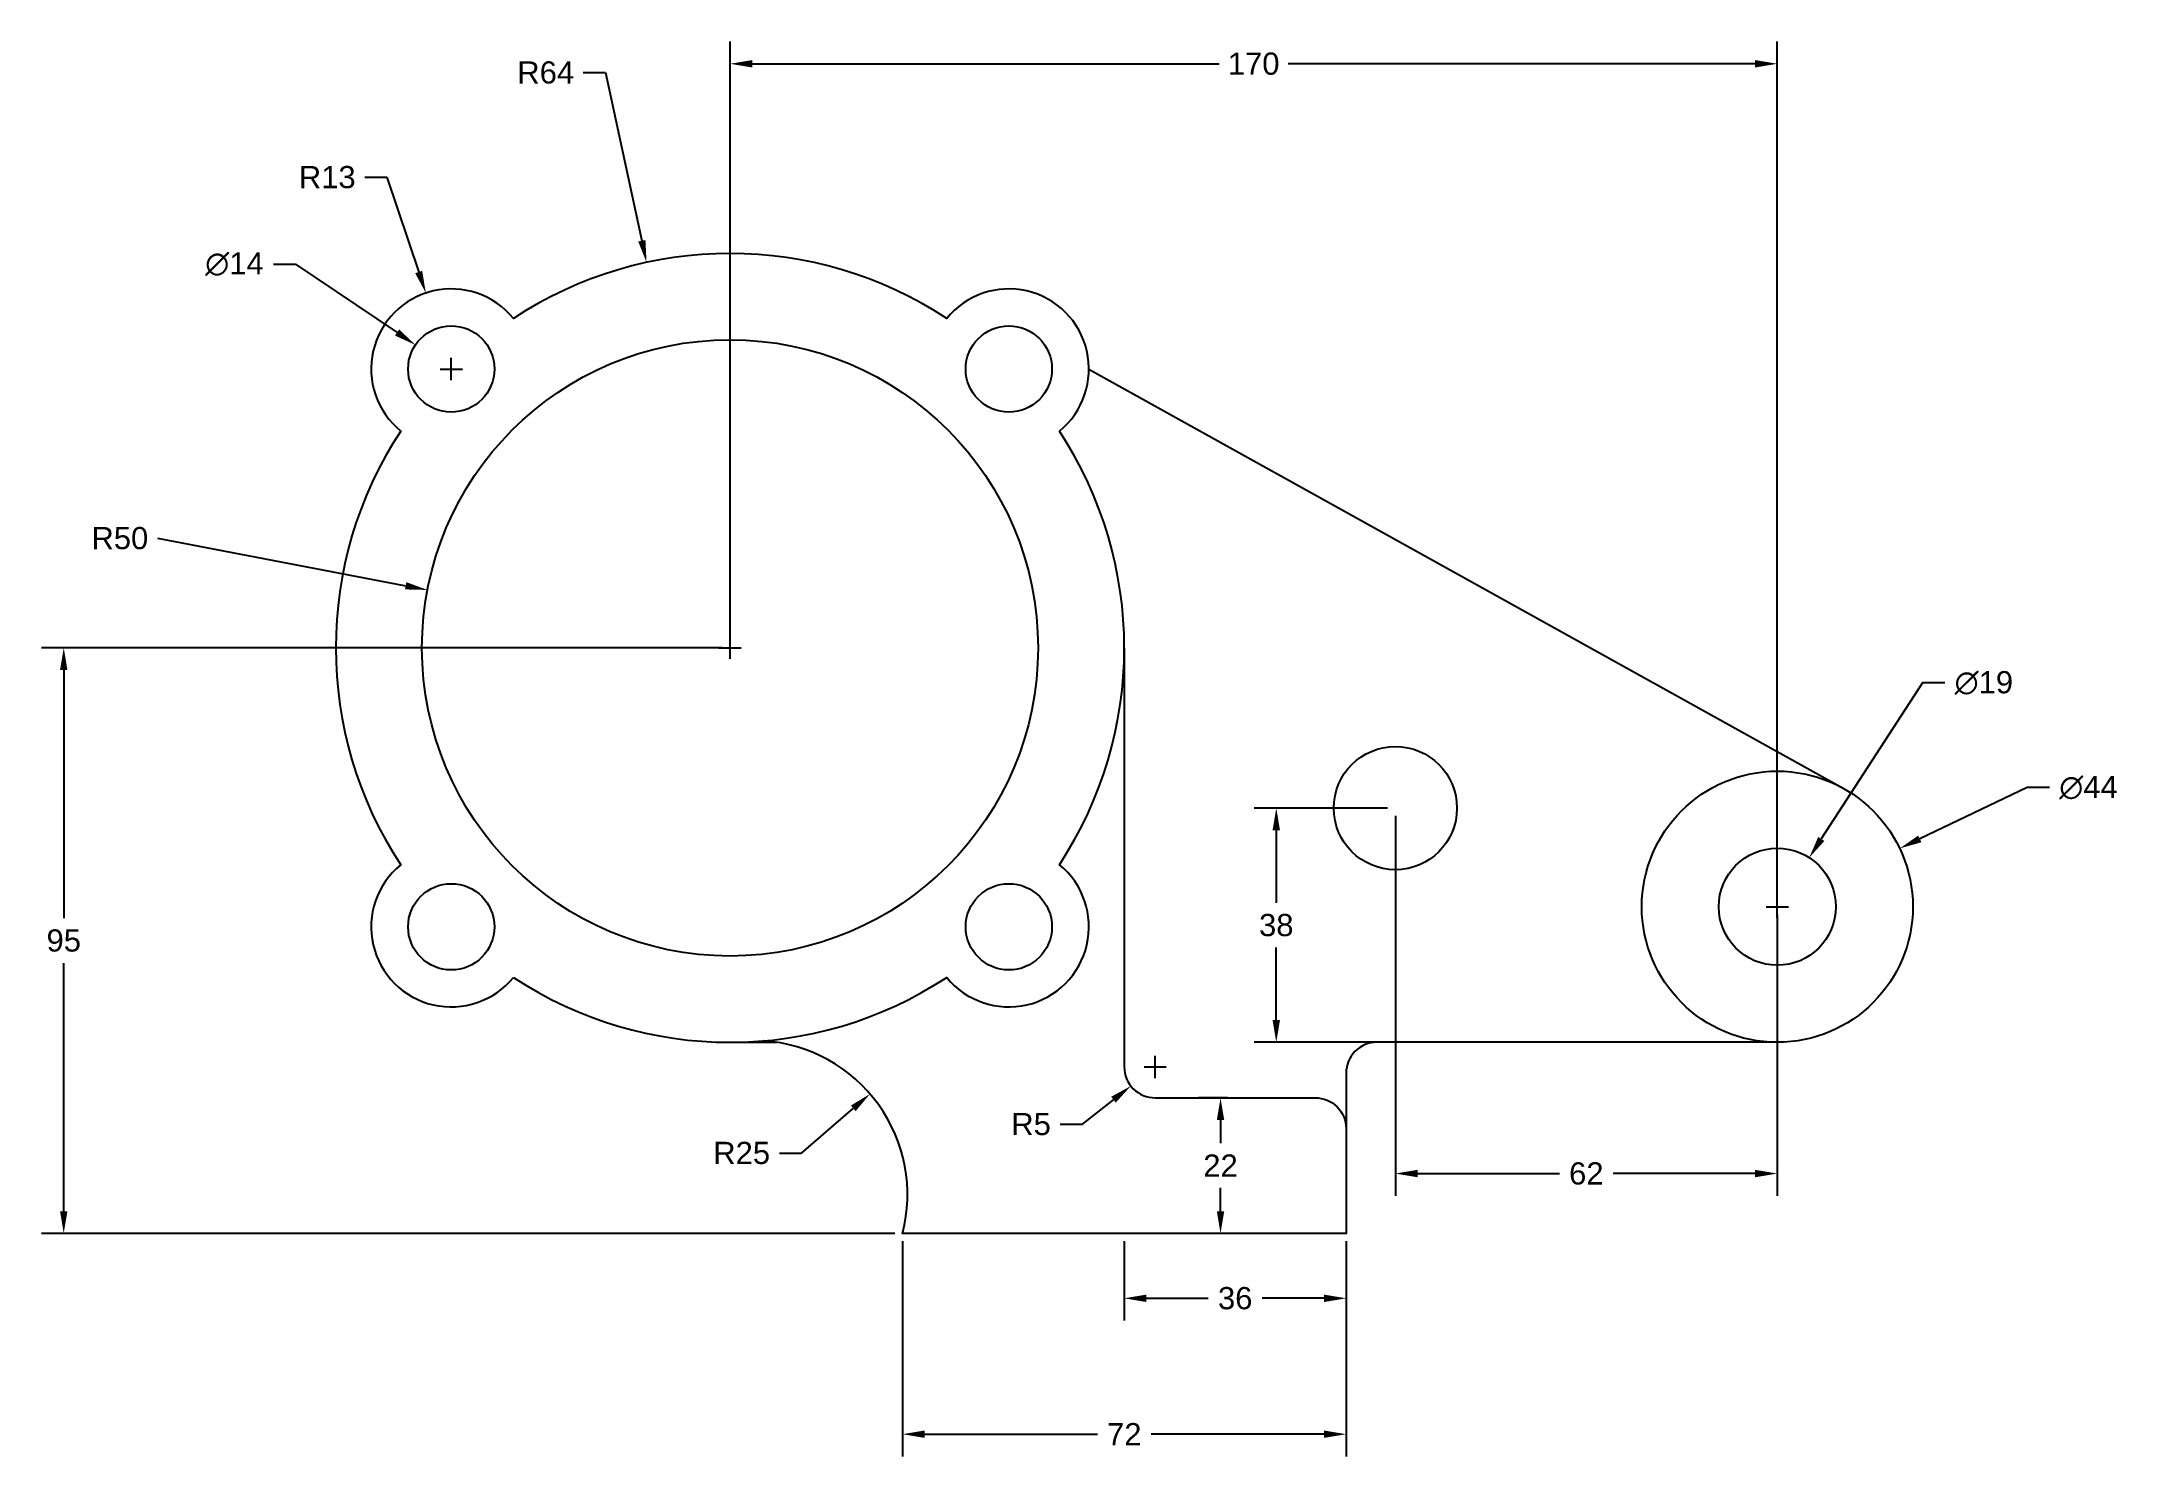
# Model space of a CAD drawing. Header units: millimetres. Extents: x 575 to 912, y 582 to 812.
import ezdxf

# ---------------------------------------------------------------- set-up
doc = ezdxf.new("R2010")
doc.units = ezdxf.units.MM
doc.header["$MEASUREMENT"] = 0
doc.styles.get("Standard").update_dxf_attribs({"font": 'arial.ttf'})
doc.dimstyles.get("Standard").update_dxf_attribs({"dimscale": 20, "dimtxt": 0.18, "dimasz": 0.18, "dimexe": 0.18, "dimexo": 0.0625, "dimgap": 0.09, "dimtad": 0, "dimtih": 1, "dimtoh": 1, "dimdec": 0, "dimzin": 0, "dimdsep": 46, "dimtxsty": 'Standard', "dimcen": 0.09, "dimadec": 0, "dimazin": 0, "dimtfac": 1, "dimtdec": 0, "dimtofl": 0, "dimtmove": 0, "dimatfit": 3, "dimfxl": 1, "dimtolj": 1, "dimtzin": 0, "dimarcsym": 0})

# ---------------------------------------------------------------- blocks, each defined once
blk = doc.blocks.new('*D2')
at = {"color": 0, "lineweight": -2, "transparency": 16777216}
for p, q in [((686.33, 714.69), (686.33, 811.82)), ((856.33, 672.69), (856.33, 811.82)), ((689.93, 808.22), (765.73, 808.22)), ((852.73, 808.22), (776.93, 808.22))]:
    blk.add_line(p, q, dxfattribs=at)
at = {"color": 0, "transparency": 16777216}
for points in [[(689.93, 808.82), (689.93, 807.62), (686.33, 808.22)], [(852.73, 808.82), (852.73, 807.62), (856.33, 808.22)]]:
    blk.add_solid(points, dxfattribs=at)
at = {"layer": 'Defpoints', "color": 0, "transparency": 16777216}
for p in [(856.33, 808.22), (686.33, 713.44), (856.33, 671.44)]:
    blk.add_point(p, dxfattribs=at)
at = {"color": 0, "transparency": 16777216, "insert": (771.33, 808.22), "char_height": 3.6, "attachment_point": 5}
blk.add_mtext('\\A1;170', dxfattribs=at)
blk = doc.blocks.new('*D3')
at = {"color": 0, "lineweight": -2, "transparency": 16777216}
for p, q in [((685.08, 713.44), (574.58, 713.44)), ((578.18, 709.84), (578.18, 669.58)), ((578.18, 622.04), (578.18, 662.3)), ((713.08, 618.44), (574.58, 618.44))]:
    blk.add_line(p, q, dxfattribs=at)
at = {"color": 0, "transparency": 16777216}
for points in [[(577.58, 709.84), (578.78, 709.84), (578.18, 713.44)], [(577.58, 622.04), (578.78, 622.04), (578.18, 618.44)]]:
    blk.add_solid(points, dxfattribs=at)
at = {"layer": 'Defpoints', "color": 0, "transparency": 16777216}
for p in [(686.33, 713.44), (578.18, 618.44), (714.33, 618.44)]:
    blk.add_point(p, dxfattribs=at)
at = {"color": 0, "transparency": 16777216, "insert": (578.18, 665.94), "char_height": 3.6, "attachment_point": 5}
blk.add_mtext('\\A1;95', dxfattribs=at)
blk = doc.blocks.new('*D4')
at = {"color": 0, "lineweight": -2, "transparency": 16777216}
for p, q in [((767.08, 640.44), (762.35, 640.44)), ((765.95, 636.84), (765.95, 633.05)), ((765.95, 622.04), (765.95, 625.83)), ((767.08, 618.44), (762.35, 618.44))]:
    blk.add_line(p, q, dxfattribs=at)
at = {"color": 0, "transparency": 16777216}
for points in [[(765.35, 636.84), (766.55, 636.84), (765.95, 640.44)], [(765.35, 622.04), (766.55, 622.04), (765.95, 618.44)]]:
    blk.add_solid(points, dxfattribs=at)
at = {"layer": 'Defpoints', "color": 0, "transparency": 16777216}
for p in [(768.33, 640.44), (765.95, 618.44), (768.33, 618.44)]:
    blk.add_point(p, dxfattribs=at)
at = {"color": 0, "transparency": 16777216, "insert": (765.95, 629.44), "char_height": 3.6, "attachment_point": 5}
blk.add_mtext('\\A1;22', dxfattribs=at)
blk = doc.blocks.new('*D5')
at = {"color": 0, "lineweight": -2, "transparency": 16777216}
for p, q in [((750.33, 617.19), (750.33, 604.3)), ((786.33, 617.19), (786.33, 604.3)), ((753.93, 607.9), (763.96, 607.9)), ((782.73, 607.9), (772.71, 607.9))]:
    blk.add_line(p, q, dxfattribs=at)
at = {"color": 0, "transparency": 16777216}
for points in [[(753.93, 608.5), (753.93, 607.3), (750.33, 607.9)], [(782.73, 608.5), (782.73, 607.3), (786.33, 607.9)]]:
    blk.add_solid(points, dxfattribs=at)
at = {"layer": 'Defpoints', "color": 0, "transparency": 16777216}
for p in [(750.33, 618.44), (786.33, 618.44), (786.33, 607.9)]:
    blk.add_point(p, dxfattribs=at)
at = {"color": 0, "transparency": 16777216, "insert": (768.33, 607.9), "char_height": 3.6, "attachment_point": 5}
blk.add_mtext('\\A1;36', dxfattribs=at)
blk = doc.blocks.new('*D6')
at = {"color": 0, "lineweight": -2, "transparency": 16777216}
for p, q in [((794.33, 686.19), (794.33, 624.54)), ((856.33, 670.19), (856.33, 624.54)), ((797.93, 628.14), (820.96, 628.14)), ((852.73, 628.14), (829.7, 628.14))]:
    blk.add_line(p, q, dxfattribs=at)
at = {"color": 0, "transparency": 16777216}
for points in [[(797.93, 628.74), (797.93, 627.54), (794.33, 628.14)], [(852.73, 628.74), (852.73, 627.54), (856.33, 628.14)]]:
    blk.add_solid(points, dxfattribs=at)
at = {"layer": 'Defpoints', "color": 0, "transparency": 16777216}
for p in [(794.33, 687.44), (856.33, 671.44), (856.33, 628.14)]:
    blk.add_point(p, dxfattribs=at)
at = {"color": 0, "transparency": 16777216, "insert": (825.33, 628.14), "char_height": 3.6, "attachment_point": 5}
blk.add_mtext('\\A1;62', dxfattribs=at)
blk = doc.blocks.new('*D7')
at = {"color": 0, "lineweight": -2, "transparency": 16777216}
for p, q in [((793.08, 687.44), (771.4, 687.44)), ((775, 683.84), (775, 672.08)), ((775, 653.04), (775, 664.8)), ((793.08, 649.44), (771.4, 649.44))]:
    blk.add_line(p, q, dxfattribs=at)
at = {"color": 0, "transparency": 16777216}
for points in [[(774.4, 683.84), (775.6, 683.84), (775, 687.44)], [(774.4, 653.04), (775.6, 653.04), (775, 649.44)]]:
    blk.add_solid(points, dxfattribs=at)
at = {"layer": 'Defpoints', "color": 0, "transparency": 16777216}
for p in [(794.33, 687.44), (775, 649.44), (794.33, 649.44)]:
    blk.add_point(p, dxfattribs=at)
at = {"color": 0, "transparency": 16777216, "insert": (775, 668.44), "char_height": 3.6, "attachment_point": 5}
blk.add_mtext('\\A1;38', dxfattribs=at)
blk = doc.blocks.new('*D8')
at = {"color": 0, "lineweight": -2, "transparency": 16777216}
for p, q in [((714.33, 617.19), (714.33, 582.25)), ((786.33, 617.19), (786.33, 582.25)), ((717.93, 585.85), (745.99, 585.85)), ((782.73, 585.85), (754.68, 585.85))]:
    blk.add_line(p, q, dxfattribs=at)
at = {"color": 0, "transparency": 16777216}
for points in [[(717.93, 586.45), (717.93, 585.25), (714.33, 585.85)], [(782.73, 586.45), (782.73, 585.25), (786.33, 585.85)]]:
    blk.add_solid(points, dxfattribs=at)
at = {"layer": 'Defpoints', "color": 0, "transparency": 16777216}
for p in [(714.33, 618.44), (786.33, 618.44), (786.33, 585.85)]:
    blk.add_point(p, dxfattribs=at)
at = {"color": 0, "transparency": 16777216, "insert": (750.33, 585.85), "char_height": 3.6, "attachment_point": 5}
blk.add_mtext('\\A1;72', dxfattribs=at)
blk = doc.blocks.new('*D9')
at = {"color": 0, "lineweight": -2, "transparency": 16777216}
for p, q in [((879.91, 707.75), (863.47, 682.43)), ((883.51, 707.75), (879.91, 707.75)), ((856.33, 669.64), (856.33, 673.24)), ((854.53, 671.44), (858.13, 671.44))]:
    blk.add_line(p, q, dxfattribs=at)
at = {"color": 0, "transparency": 16777216}
blk.add_solid([(862.96, 682.75), (863.97, 682.1), (861.51, 679.41)], dxfattribs=at)
at = {"layer": 'Defpoints', "color": 0, "transparency": 16777216}
for p in [(861.51, 679.41), (851.16, 663.47)]:
    blk.add_point(p, dxfattribs=at)
at = {"color": 0, "transparency": 16777216, "insert": (889.85, 707.75), "char_height": 3.6, "attachment_point": 5}
blk.add_mtext('\\A1;∅19', dxfattribs=at)
blk = doc.blocks.new('*D10')
at = {"color": 0, "lineweight": -2, "transparency": 16777216}
for p, q in [((896.91, 690.76), (879.45, 682.44)), ((900.51, 690.76), (896.91, 690.76)), ((856.33, 669.64), (856.33, 673.24)), ((854.53, 671.44), (858.13, 671.44))]:
    blk.add_line(p, q, dxfattribs=at)
at = {"color": 0, "transparency": 16777216}
blk.add_solid([(879.19, 682.98), (879.71, 681.9), (876.2, 680.9)], dxfattribs=at)
at = {"layer": 'Defpoints', "color": 0, "transparency": 16777216}
for p in [(876.2, 680.9), (836.47, 661.98)]:
    blk.add_point(p, dxfattribs=at)
at = {"color": 0, "transparency": 16777216, "insert": (906.84, 690.76), "char_height": 3.6, "attachment_point": 5}
blk.add_mtext('\\A1;∅44', dxfattribs=at)
blk = doc.blocks.new('*D11')
at = {"color": 0, "lineweight": -2, "transparency": 16777216}
for p, q in [((612.22, 775.71), (615.82, 775.71)), ((615.82, 775.71), (632.29, 764.62)), ((641.08, 756.89), (641.08, 760.49)), ((639.28, 758.69), (642.88, 758.69))]:
    blk.add_line(p, q, dxfattribs=at)
at = {"color": 0, "transparency": 16777216}
blk.add_solid([(632.62, 765.11), (631.95, 764.12), (635.27, 762.6)], dxfattribs=at)
at = {"layer": 'Defpoints', "color": 0, "transparency": 16777216}
for p in [(635.27, 762.6), (646.88, 754.78)]:
    blk.add_point(p, dxfattribs=at)
at = {"color": 0, "transparency": 16777216, "insert": (605.89, 775.71), "char_height": 3.6, "attachment_point": 5}
blk.add_mtext('\\A1;∅14', dxfattribs=at)
blk = doc.blocks.new('*D12')
at = {"color": 0, "lineweight": -2, "transparency": 16777216}
for p, q in [((627.05, 789.81), (630.65, 789.81)), ((630.65, 789.81), (635.8, 774.43)), ((641.08, 756.89), (641.08, 760.49)), ((639.28, 758.69), (642.88, 758.69))]:
    blk.add_line(p, q, dxfattribs=at)
at = {"color": 0, "transparency": 16777216}
blk.add_solid([(636.37, 774.62), (635.23, 774.24), (636.95, 771.02)], dxfattribs=at)
at = {"layer": 'Defpoints', "color": 0, "transparency": 16777216}
for p in [(636.95, 771.02), (641.08, 758.69)]:
    blk.add_point(p, dxfattribs=at)
at = {"color": 0, "transparency": 16777216, "insert": (620.95, 789.81), "char_height": 3.6, "attachment_point": 5}
blk.add_mtext('\\A1;R13', dxfattribs=at)
blk = doc.blocks.new('*D13')
at = {"color": 0, "lineweight": -2, "transparency": 16777216}
for p, q in [((697.94, 631.47), (706.33, 638.72)), ((694.34, 631.47), (697.94, 631.47))]:
    blk.add_line(p, q, dxfattribs=at)
at = {"color": 0, "transparency": 16777216}
blk.add_solid([(705.94, 639.17), (706.72, 638.26), (709.06, 641.07)], dxfattribs=at)
at = {"layer": 'Defpoints', "color": 0, "transparency": 16777216}
for p in [(709.06, 641.07), (690.14, 624.73)]:
    blk.add_point(p, dxfattribs=at)
at = {"color": 0, "transparency": 16777216, "insert": (688.22, 631.47), "char_height": 3.6, "attachment_point": 5}
blk.add_mtext('\\A1;R25', dxfattribs=at)
blk = doc.blocks.new('*D14')
at = {"color": 0, "lineweight": -2, "transparency": 16777216}
for p, q in [((593.39, 731.23), (633.69, 723.52)), ((684.53, 713.44), (688.13, 713.44)), ((686.33, 711.64), (686.33, 715.24))]:
    blk.add_line(p, q, dxfattribs=at)
at = {"color": 0, "transparency": 16777216}
blk.add_solid([(633.8, 724.1), (633.58, 722.93), (637.22, 722.84)], dxfattribs=at)
at = {"layer": 'Defpoints', "color": 0, "transparency": 16777216}
for p in [(637.22, 722.84), (686.33, 713.44)]:
    blk.add_point(p, dxfattribs=at)
at = {"color": 0, "transparency": 16777216, "insert": (587.29, 731.23), "char_height": 3.6, "attachment_point": 5}
blk.add_mtext('\\A1;R50', dxfattribs=at)
blk = doc.blocks.new('*D15')
at = {"color": 0, "lineweight": -2, "transparency": 16777216}
for p, q in [((662.5, 806.79), (666.1, 806.79)), ((666.1, 806.79), (672.01, 779.5)), ((684.53, 713.44), (688.13, 713.44)), ((686.33, 711.64), (686.33, 715.24))]:
    blk.add_line(p, q, dxfattribs=at)
at = {"color": 0, "transparency": 16777216}
blk.add_solid([(672.6, 779.63), (671.43, 779.38), (672.78, 775.99)], dxfattribs=at)
at = {"layer": 'Defpoints', "color": 0, "transparency": 16777216}
for p in [(672.78, 775.99), (686.33, 713.44)]:
    blk.add_point(p, dxfattribs=at)
at = {"color": 0, "transparency": 16777216, "insert": (656.41, 806.79), "char_height": 3.6, "attachment_point": 5}
blk.add_mtext('\\A1;R64', dxfattribs=at)
blk = doc.blocks.new('*D16')
at = {"color": 0, "lineweight": -2, "transparency": 16777216}
for p, q in [((753.53, 645.44), (757.13, 645.44)), ((755.33, 643.64), (755.33, 647.24)), ((743.52, 636.15), (748.57, 640.12)), ((739.92, 636.15), (743.52, 636.15))]:
    blk.add_line(p, q, dxfattribs=at)
at = {"color": 0, "transparency": 16777216}
blk.add_solid([(748.2, 640.6), (748.94, 639.65), (751.4, 642.35)], dxfattribs=at)
at = {"layer": 'Defpoints', "color": 0, "transparency": 16777216}
for p in [(755.33, 645.44), (751.4, 642.35)]:
    blk.add_point(p, dxfattribs=at)
at = {"color": 0, "transparency": 16777216, "insert": (735.2, 636.15), "char_height": 3.6, "attachment_point": 5}
blk.add_mtext('\\A1;R5', dxfattribs=at)

msp = doc.modelspace()

# ---------------------------------------------------------------- linework, layer by layer
for p, q in [((744.59, 758.69), (867.02, 690.67)), ((686.33, 649.44), (693.94, 649.44))]:
    msp.add_line(p, q)
msp.add_lwpolyline([(651.16, 659.97, 0.29946), (721.51, 659.97, 1.107288), (739.8, 678.26, 0.29946), (739.8, 748.62, 1.107288), (721.51, 766.9, 0.29946), (651.16, 766.9, 1.107288), (632.87, 748.62, 0.29946), (632.87, 678.26, 1.107288)], format="xyb", close=True)
for points in [[(750.33, 713.44), (750.33, 645.44, 0.414214), (755.33, 640.44), (781.33, 640.44, -0.414214), (786.33, 635.44), (786.33, 618.44), (750.33, 618.44), (714.33, 618.44, 0.470209), (691.81, 649.67)], [(856.33, 649.44), (791.33, 649.44, 0.414214), (786.33, 644.44), (786.33, 640.44), (786.33, 635.44)]]:
    msp.add_lwpolyline(points, format="xyb")
for centre, radius in [((641.08, 758.69), 7), ((686.33, 713.44), 50), ((731.59, 758.69), 7), ((794.33, 687.44), 10), ((856.33, 671.44), 22), ((856.33, 671.44), 9.5), ((641.08, 668.18), 7), ((731.59, 668.18), 7)]:
    msp.add_circle(centre, radius)

# ---------------------------------------------------------------- dimensions: what is measured, and where the dimension line sits
for base, p1, p2, picture, middle in [((856.33, 808.22), (686.33, 713.44), (856.33, 671.44), '*D2', (771.33, 808.22)), ((856.33, 628.14), (794.33, 687.44), (856.33, 671.44), '*D6', (825.33, 628.14)), ((786.33, 585.85), (714.33, 618.44), (786.33, 618.44), '*D8', (750.33, 585.85)), ((786.33, 607.9), (750.33, 618.44), (786.33, 618.44), '*D5', (768.33, 607.9))]:
    dim = msp.add_linear_dim(base=base, p1=p1, p2=p2, dimstyle='Standard')
    dim.commit()
    dim.dimension.update_dxf_attribs({"geometry": picture, "text_midpoint": middle})
for center, mpoint, picture, middle in [((686.33, 713.44), (672.78, 775.99), '*D15', (656.41, 806.79)), ((641.08, 758.69), (636.95, 771.02), '*D12', (620.95, 789.81)), ((686.33, 713.44), (637.22, 722.84), '*D14', (593.39, 731.23)), ((755.33, 645.44), (751.4, 642.35), '*D16', (735.2, 636.15)), ((690.14, 624.73), (709.06, 641.07), '*D13', (688.22, 631.47))]:
    dim = msp.add_radius_dim(center=center, mpoint=mpoint, dimstyle='Standard')
    dim.commit()
    dim.dimension.update_dxf_attribs({"geometry": picture, "text_midpoint": middle, "dimtype": 164})
for p1, p2, picture, middle in [((646.88, 754.78), (635.27, 762.6), '*D11', (605.89, 775.71)), ((851.16, 663.47), (861.51, 679.41), '*D9', (889.85, 707.75)), ((836.47, 661.98), (876.2, 680.9), '*D10', (906.84, 690.76))]:
    dim = msp.add_diameter_dim_2p(p1=p1, p2=p2, dimstyle='Standard')
    dim.commit()
    dim.dimension.update_dxf_attribs({"geometry": picture, "text_midpoint": middle, "dimtype": 163})
for base, p1, p2, picture, middle in [((578.18, 618.44), (686.33, 713.44), (714.33, 618.44), '*D3', (578.18, 665.94)), ((775, 649.44), (794.33, 687.44), (794.33, 649.44), '*D7', (775, 668.44)), ((765.95, 618.44), (768.33, 640.44), (768.33, 618.44), '*D4', (765.95, 629.44))]:
    dim = msp.add_linear_dim(base=base, p1=p1, p2=p2, angle=90, dimstyle='Standard')
    dim.commit()
    dim.dimension.update_dxf_attribs({"geometry": picture, "text_midpoint": middle})

doc.saveas('drawing.dxf')
